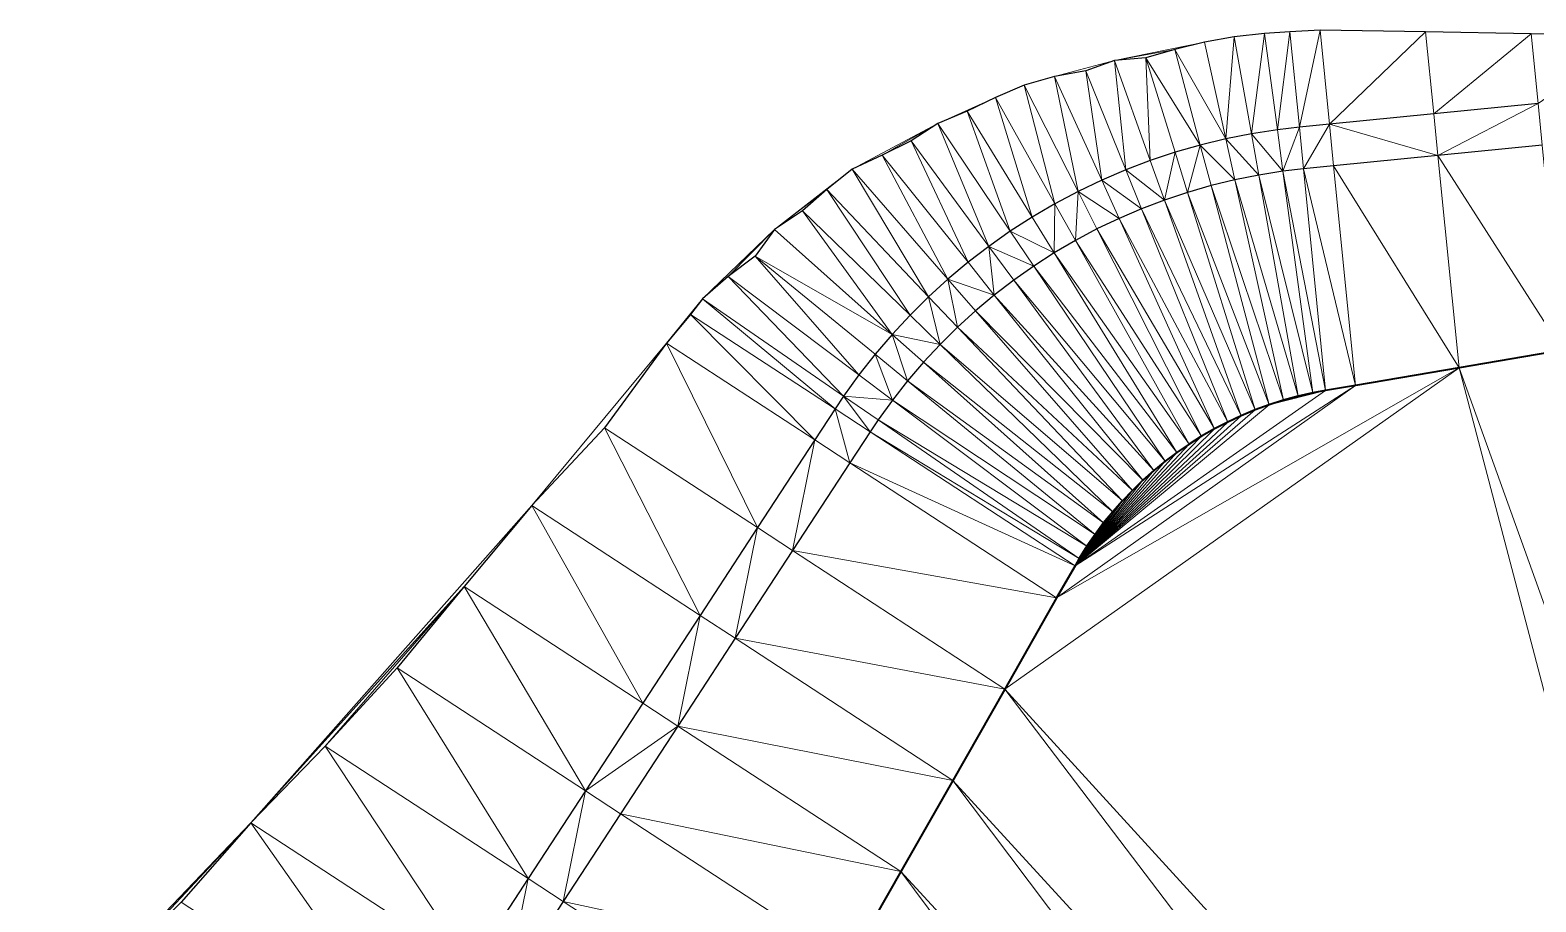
# Model space of a CAD drawing. Header units: metres. Extents: x 246428 to 246884, y 7418966 to 7419490.
# Drawn here: x 246443.6 to 246515.4, y 7419042.6 to 7419084.2 of the extents above; entities that cross this region are included whole.
import ezdxf

# ---------------------------------------------------------------- set-up
doc = ezdxf.new("R2010")
doc.units = ezdxf.units.M
doc.linetypes.add('blank name', pattern=[0])
doc.linetypes.add('HIDDEN', pattern=[9.525, 6.35, -3.175])
doc.layers.add('_12D_UNMAPPED', color=7, linetype='Continuous')
doc.layers.add('BATTER', color=250, linetype='HIDDEN', lineweight=25)
doc.layers.add('DRAINAGE_SWALE', color=7, linetype='CHANNEL_DASHDOT_X4', lineweight=40)
doc.styles.get("Standard").update_dxf_attribs({"font": 'romans.shx', "width": 0.65})
doc.linetypes.add('CHANNEL_DASHDOT_X4', pattern='A,6,-1,1,-1,0.004,[">",Standard,S=4,R=0,X=0,Y=-1.7144],0.004,1,-1,6,-1,1,-1', length=20.008)

msp = doc.modelspace()

# ---------------------------------------------------------------- linework, layer by layer
at = {"layer": '_12D_UNMAPPED', "color": 3, "linetype": 'blank name', "lineweight": 0}
for points in [[(246501.016, 7419083.879, 29.217), (246500.613, 7419079.008, 30), (246499.591, 7419083.628, 29.211)], [(246501.839, 7419079.252, 30), (246500.613, 7419079.008, 30), (246501.016, 7419083.879, 29.217)], [(246502.454, 7419084.032, 29.229), (246501.839, 7419079.252, 30), (246501.016, 7419083.879, 29.217)], [(246503.074, 7419079.445, 30), (246501.839, 7419079.252, 30), (246502.454, 7419084.032, 29.229)], [(246503.67, 7419084.119, 29.238), (246503.074, 7419079.445, 30), (246502.454, 7419084.032, 29.229)], [(246504.122, 7419079.568, 30), (246503.074, 7419079.445, 30), (246503.67, 7419084.119, 29.238)], [(246505.113, 7419084.198, 29.248), (246504.122, 7419079.568, 30), (246503.67, 7419084.119, 29.238)], [(246505.559, 7419079.711, 30), (246504.122, 7419079.568, 30), (246505.113, 7419084.198, 29.248)], [(246510.146, 7419084.118, 29.345), (246505.559, 7419079.711, 30), (246505.113, 7419084.198, 29.248)], [(246510.146, 7419084.118, 29.345), (246510.535, 7419080.206, 30), (246505.559, 7419079.711, 30)], [(246510.535, 7419080.206, 30), (246510.146, 7419084.118, 29.345), (246515.18, 7419084.023, 29.444)], [(246515.51, 7419080.7, 30), (246510.535, 7419080.206, 30), (246515.18, 7419084.023, 29.444)], [(246520.211, 7419083.962, 29.537), (246515.51, 7419080.7, 30), (246515.18, 7419084.023, 29.444)], [(246498.187, 7419083.279, 29.213), (246495.307, 7419082.749, 29.155), (246499.591, 7419083.628, 29.211)], [(246498.187, 7419083.279, 29.213), (246496.798, 7419082.876, 29.213), (246495.307, 7419082.749, 29.155)], [(246498.187, 7419083.279, 29.213), (246499.398, 7419078.713, 30), (246496.798, 7419082.876, 29.213)], [(246500.613, 7419079.008, 30), (246498.187, 7419083.279, 29.213), (246499.591, 7419083.628, 29.211)], [(246498.187, 7419083.279, 29.213), (246500.613, 7419079.008, 30), (246499.398, 7419078.713, 30)], [(246495.307, 7419082.749, 29.155), (246493.934, 7419082.249, 29.151), (246492.447, 7419081.988, 29.093)], [(246495.307, 7419082.749, 29.155), (246495.843, 7419077.527, 30), (246493.934, 7419082.249, 29.151)], [(246496.798, 7419082.876, 29.213), (246497.012, 7419077.972, 30), (246495.307, 7419082.749, 29.155)], [(246497.012, 7419077.972, 30), (246495.843, 7419077.527, 30), (246495.307, 7419082.749, 29.155)], [(246499.398, 7419078.713, 30), (246498.197, 7419078.367, 30), (246496.798, 7419082.876, 29.213)], [(246498.197, 7419078.367, 30), (246497.012, 7419077.972, 30), (246496.798, 7419082.876, 29.213)], [(246492.447, 7419081.988, 29.093), (246493.567, 7419076.495, 30), (246491.003, 7419081.573, 29.052)], [(246493.934, 7419082.249, 29.151), (246494.695, 7419077.035, 30), (246492.447, 7419081.988, 29.093)], [(246494.695, 7419077.035, 30), (246493.567, 7419076.495, 30), (246492.447, 7419081.988, 29.093)], [(246495.843, 7419077.527, 30), (246494.695, 7419077.035, 30), (246493.934, 7419082.249, 29.151)], [(246488.278, 7419080.334, 29.011), (246486.876, 7419079.736, 28.968), (246489.632, 7419080.979, 29.032)], [(246491.385, 7419075.276, 30), (246488.278, 7419080.334, 29.011), (246489.632, 7419080.979, 29.032)], [(246491.003, 7419081.573, 29.052), (246492.464, 7419075.908, 30), (246489.632, 7419080.979, 29.032)], [(246492.464, 7419075.908, 30), (246491.385, 7419075.276, 30), (246489.632, 7419080.979, 29.032)], [(246493.567, 7419076.495, 30), (246492.464, 7419075.908, 30), (246491.003, 7419081.573, 29.052)], [(246488.278, 7419080.334, 29.011), (246490.334, 7419074.6, 30), (246486.876, 7419079.736, 28.968)], [(246491.385, 7419075.276, 30), (246490.334, 7419074.6, 30), (246488.278, 7419080.334, 29.011)], [(246505.559, 7419079.711, 30), (246510.535, 7419080.206, 30), (246510.733, 7419078.215, 29.96)], [(246510.535, 7419080.206, 30), (246515.51, 7419080.7, 30), (246510.733, 7419078.215, 29.96)], [(246510.733, 7419078.215, 29.96), (246515.51, 7419080.7, 30), (246515.708, 7419078.71, 29.96)], [(246484.216, 7419078.237, 28.907), (246482.783, 7419077.563, 28.839), (246486.876, 7419079.736, 28.968)], [(246484.216, 7419078.237, 28.907), (246486.876, 7419079.736, 28.968), (246485.606, 7419078.918, 28.958)], [(246486.876, 7419079.736, 28.968), (246489.312, 7419073.88, 30), (246485.606, 7419078.918, 28.958)], [(246490.334, 7419074.6, 30), (246489.312, 7419073.88, 30), (246486.876, 7419079.736, 28.968)], [(246503.074, 7419079.445, 30), (246504.122, 7419079.568, 30), (246503.341, 7419077.463, 29.96)], [(246504.122, 7419079.568, 30), (246504.32, 7419077.578, 29.96), (246503.341, 7419077.463, 29.96)], [(246504.122, 7419079.568, 30), (246505.559, 7419079.711, 30), (246504.32, 7419077.578, 29.96)], [(246505.559, 7419079.711, 30), (246505.757, 7419077.721, 29.96), (246504.32, 7419077.578, 29.96)], [(246505.559, 7419079.711, 30), (246510.733, 7419078.215, 29.96), (246505.757, 7419077.721, 29.96)], [(246488.321, 7419073.119, 30), (246484.216, 7419078.237, 28.907), (246485.606, 7419078.918, 28.958)], [(246489.312, 7419073.88, 30), (246488.321, 7419073.119, 30), (246485.606, 7419078.918, 28.958)], [(246499.398, 7419078.713, 30), (246500.613, 7419079.008, 30), (246501.045, 7419077.055, 29.96)], [(246500.613, 7419079.008, 30), (246501.839, 7419079.252, 30), (246502.189, 7419077.283, 29.96)], [(246500.613, 7419079.008, 30), (246502.189, 7419077.283, 29.96), (246501.045, 7419077.055, 29.96)], [(246501.839, 7419079.252, 30), (246503.074, 7419079.445, 30), (246503.341, 7419077.463, 29.96)], [(246501.839, 7419079.252, 30), (246503.341, 7419077.463, 29.96), (246502.189, 7419077.283, 29.96)], [(246482.783, 7419077.563, 28.839), (246484.216, 7419078.237, 28.907), (246487.362, 7419072.317, 30)], [(246484.216, 7419078.237, 28.907), (246488.321, 7419073.119, 30), (246487.362, 7419072.317, 30)], [(246497.012, 7419077.972, 30), (246498.197, 7419078.367, 30), (246497.683, 7419076.088, 29.96)], [(246498.197, 7419078.367, 30), (246498.79, 7419076.457, 29.96), (246497.683, 7419076.088, 29.96)], [(246498.79, 7419076.457, 29.96), (246498.197, 7419078.367, 30), (246499.398, 7419078.713, 30)], [(246498.79, 7419076.457, 29.96), (246499.398, 7419078.713, 30), (246499.911, 7419076.779, 29.96)], [(246499.398, 7419078.713, 30), (246501.045, 7419077.055, 29.96), (246499.911, 7419076.779, 29.96)], [(246505.757, 7419077.721, 29.96), (246510.733, 7419078.215, 29.96), (246511.74, 7419068.087, 28.263)], [(246510.733, 7419078.215, 29.96), (246515.708, 7419078.71, 29.96), (246516.681, 7419068.925, 28.321)], [(246511.74, 7419068.087, 28.263), (246510.733, 7419078.215, 29.96), (246516.681, 7419068.925, 28.321)], [(246482.783, 7419077.563, 28.839), (246481.587, 7419076.587, 28.826), (246479.079, 7419074.691, 28.745)], [(246481.587, 7419076.587, 28.826), (246482.783, 7419077.563, 28.839), (246486.438, 7419071.475, 30)], [(246482.783, 7419077.563, 28.839), (246487.362, 7419072.317, 30), (246486.438, 7419071.475, 30)], [(246494.695, 7419077.035, 30), (246495.843, 7419077.527, 30), (246496.593, 7419075.673, 29.96)], [(246495.843, 7419077.527, 30), (246497.012, 7419077.972, 30), (246497.683, 7419076.088, 29.96)], [(246495.843, 7419077.527, 30), (246497.683, 7419076.088, 29.96), (246496.593, 7419075.673, 29.96)], [(246502.189, 7419077.283, 29.96), (246503.341, 7419077.463, 29.96), (246504.77, 7419066.892, 28.182)], [(246503.341, 7419077.463, 29.96), (246504.32, 7419077.578, 29.96), (246505.371, 7419067.005, 28.189)], [(246503.341, 7419077.463, 29.96), (246505.371, 7419067.005, 28.189), (246504.77, 7419066.892, 28.182)], [(246504.32, 7419077.578, 29.96), (246505.757, 7419077.721, 29.96), (246506.798, 7419067.248, 28.206)], [(246504.32, 7419077.578, 29.96), (246506.798, 7419067.248, 28.206), (246505.371, 7419067.005, 28.189)], [(246505.757, 7419077.721, 29.96), (246511.74, 7419068.087, 28.263), (246506.798, 7419067.248, 28.206)], [(246493.567, 7419076.495, 30), (246494.695, 7419077.035, 30), (246495.521, 7419075.213, 29.96)], [(246494.695, 7419077.035, 30), (246496.593, 7419075.673, 29.96), (246495.521, 7419075.213, 29.96)], [(246498.79, 7419076.457, 29.96), (246499.911, 7419076.779, 29.96), (246502.685, 7419066.321, 28.157)], [(246499.911, 7419076.779, 29.96), (246501.045, 7419077.055, 29.96), (246503.37, 7419066.54, 28.165)], [(246499.911, 7419076.779, 29.96), (246503.37, 7419066.54, 28.165), (246502.685, 7419066.321, 28.157)], [(246501.045, 7419077.055, 29.96), (246502.189, 7419077.283, 29.96), (246504.065, 7419066.731, 28.174)], [(246501.045, 7419077.055, 29.96), (246504.065, 7419066.731, 28.174), (246503.37, 7419066.54, 28.165)], [(246502.189, 7419077.283, 29.96), (246504.77, 7419066.892, 28.182), (246504.065, 7419066.731, 28.174)], [(246481.587, 7419076.587, 28.826), (246480.414, 7419075.574, 28.808), (246479.079, 7419074.691, 28.745)], [(246480.414, 7419075.574, 28.808), (246481.587, 7419076.587, 28.826), (246485.55, 7419070.596, 30)], [(246481.587, 7419076.587, 28.826), (246486.438, 7419071.475, 30), (246485.55, 7419070.596, 30)], [(246491.385, 7419075.276, 30), (246492.464, 7419075.908, 30), (246492.432, 7419073.572, 29.96)], [(246492.464, 7419075.908, 30), (246493.439, 7419074.162, 29.96), (246492.432, 7419073.572, 29.96)], [(246492.464, 7419075.908, 30), (246493.567, 7419076.495, 30), (246493.439, 7419074.162, 29.96)], [(246493.567, 7419076.495, 30), (246494.469, 7419074.709, 29.96), (246493.439, 7419074.162, 29.96)], [(246493.567, 7419076.495, 30), (246495.521, 7419075.213, 29.96), (246494.469, 7419074.709, 29.96)], [(246496.593, 7419075.673, 29.96), (246497.683, 7419076.088, 29.96), (246501.353, 7419065.799, 28.139)], [(246497.683, 7419076.088, 29.96), (246498.79, 7419076.457, 29.96), (246502.013, 7419066.074, 28.148)], [(246497.683, 7419076.088, 29.96), (246502.013, 7419066.074, 28.148), (246501.353, 7419065.799, 28.139)], [(246498.79, 7419076.457, 29.96), (246502.685, 7419066.321, 28.157), (246502.013, 7419066.074, 28.148)], [(246479.079, 7419074.691, 28.745), (246480.414, 7419075.574, 28.808), (246484.698, 7419069.681, 30)], [(246480.414, 7419075.574, 28.808), (246485.55, 7419070.596, 30), (246484.698, 7419069.681, 30)], [(246490.334, 7419074.6, 30), (246491.385, 7419075.276, 30), (246492.432, 7419073.572, 29.96)], [(246494.469, 7419074.709, 29.96), (246495.521, 7419075.213, 29.96), (246500.077, 7419065.172, 28.122)], [(246495.521, 7419075.213, 29.96), (246496.593, 7419075.673, 29.96), (246500.708, 7419065.498, 28.131)], [(246495.521, 7419075.213, 29.96), (246500.708, 7419065.498, 28.131), (246500.077, 7419065.172, 28.122)], [(246496.593, 7419075.673, 29.96), (246501.353, 7419065.799, 28.139), (246500.708, 7419065.498, 28.131)], [(246479.079, 7419074.691, 28.745), (246476.87, 7419072.444, 28.698), (246475.647, 7419071.373, 28.637)], [(246479.079, 7419074.691, 28.745), (246478.171, 7419073.414, 28.768), (246476.87, 7419072.444, 28.698)], [(246478.171, 7419073.414, 28.768), (246479.079, 7419074.691, 28.745), (246484.698, 7419069.681, 30)], [(246489.312, 7419073.88, 30), (246490.334, 7419074.6, 30), (246491.451, 7419072.941, 29.96)], [(246490.334, 7419074.6, 30), (246492.432, 7419073.572, 29.96), (246491.451, 7419072.941, 29.96)], [(246493.439, 7419074.162, 29.96), (246494.469, 7419074.709, 29.96), (246499.462, 7419064.821, 28.114)], [(246494.469, 7419074.709, 29.96), (246500.077, 7419065.172, 28.122), (246499.462, 7419064.821, 28.114)], [(246488.321, 7419073.119, 30), (246489.312, 7419073.88, 30), (246489.572, 7419071.558, 29.96)], [(246489.312, 7419073.88, 30), (246490.497, 7419072.269, 29.96), (246489.572, 7419071.558, 29.96)], [(246489.312, 7419073.88, 30), (246491.451, 7419072.941, 29.96), (246490.497, 7419072.269, 29.96)], [(246493.439, 7419074.162, 29.96), (246498.865, 7419064.445, 28.105), (246492.432, 7419073.572, 29.96)], [(246498.865, 7419064.445, 28.105), (246493.439, 7419074.162, 29.96), (246499.462, 7419064.821, 28.114)], [(246478.171, 7419073.414, 28.768), (246483.114, 7419067.748, 30), (246476.87, 7419072.444, 28.698)], [(246483.886, 7419068.731, 30), (246478.171, 7419073.414, 28.768), (246484.698, 7419069.681, 30)], [(246483.886, 7419068.731, 30), (246483.114, 7419067.748, 30), (246478.171, 7419073.414, 28.768)], [(246487.362, 7419072.317, 30), (246488.321, 7419073.119, 30), (246489.572, 7419071.558, 29.96)], [(246492.432, 7419073.572, 29.96), (246498.285, 7419064.047, 28.097), (246491.451, 7419072.941, 29.96)], [(246498.865, 7419064.445, 28.105), (246498.285, 7419064.047, 28.097), (246492.432, 7419073.572, 29.96)], [(246476.87, 7419072.444, 28.698), (246482.384, 7419066.733, 30), (246475.647, 7419071.373, 28.637)], [(246483.114, 7419067.748, 30), (246482.384, 7419066.733, 30), (246476.87, 7419072.444, 28.698)], [(246486.438, 7419071.475, 30), (246487.362, 7419072.317, 30), (246487.815, 7419070.025, 29.96)], [(246487.362, 7419072.317, 30), (246489.572, 7419071.558, 29.96), (246488.678, 7419070.81, 29.96)], [(246487.362, 7419072.317, 30), (246488.678, 7419070.81, 29.96), (246487.815, 7419070.025, 29.96)], [(246491.451, 7419072.941, 29.96), (246497.723, 7419063.626, 28.088), (246490.497, 7419072.269, 29.96)], [(246498.285, 7419064.047, 28.097), (246497.723, 7419063.626, 28.088), (246491.451, 7419072.941, 29.96)], [(246490.497, 7419072.269, 29.96), (246497.181, 7419063.184, 28.08), (246489.572, 7419071.558, 29.96)], [(246497.723, 7419063.626, 28.088), (246497.181, 7419063.184, 28.08), (246490.497, 7419072.269, 29.96)], [(246475.647, 7419071.373, 28.637), (246475.085, 7419070.623, 28.628), (246473.931, 7419069.269, 28.591)], [(246475.647, 7419071.373, 28.637), (246481.974, 7419066.122, 30), (246475.085, 7419070.623, 28.628)], [(246482.384, 7419066.733, 30), (246481.974, 7419066.122, 30), (246475.647, 7419071.373, 28.637)], [(246485.55, 7419070.596, 30), (246486.438, 7419071.475, 30), (246486.986, 7419069.204, 29.96)], [(246486.438, 7419071.475, 30), (246487.815, 7419070.025, 29.96), (246486.986, 7419069.204, 29.96)], [(246489.572, 7419071.558, 29.96), (246496.66, 7419062.721, 28.072), (246488.678, 7419070.81, 29.96)], [(246497.181, 7419063.184, 28.08), (246496.66, 7419062.721, 28.072), (246489.572, 7419071.558, 29.96)], [(246475.085, 7419070.623, 28.628), (246481.009, 7419064.645, 30), (246473.931, 7419069.269, 28.591)], [(246481.974, 7419066.122, 30), (246481.009, 7419064.645, 30), (246475.085, 7419070.623, 28.628)], [(246484.698, 7419069.681, 30), (246485.55, 7419070.596, 30), (246486.986, 7419069.204, 29.96)], [(246488.678, 7419070.81, 29.96), (246496.159, 7419062.239, 28.064), (246487.815, 7419070.025, 29.96)], [(246496.66, 7419062.721, 28.072), (246496.159, 7419062.239, 28.064), (246488.678, 7419070.81, 29.96)], [(246483.886, 7419068.731, 30), (246484.698, 7419069.681, 30), (246485.433, 7419067.463, 29.96)], [(246484.698, 7419069.681, 30), (246486.986, 7419069.204, 29.96), (246486.191, 7419068.35, 29.96)], [(246484.698, 7419069.681, 30), (246486.191, 7419068.35, 29.96), (246485.433, 7419067.463, 29.96)], [(246487.815, 7419070.025, 29.96), (246495.679, 7419061.738, 28.056), (246486.986, 7419069.204, 29.96)], [(246496.159, 7419062.239, 28.064), (246495.679, 7419061.738, 28.056), (246487.815, 7419070.025, 29.96)], [(246467.515, 7419061.516, 28.402), (246473.931, 7419069.269, 28.591), (246470.973, 7419065.229, 28.546)], [(246473.931, 7419069.269, 28.591), (246478.275, 7419060.459, 30), (246470.973, 7419065.229, 28.546)], [(246481.009, 7419064.645, 30), (246478.275, 7419060.459, 30), (246473.931, 7419069.269, 28.591)], [(246483.114, 7419067.748, 30), (246483.886, 7419068.731, 30), (246484.713, 7419066.545, 29.96)], [(246483.886, 7419068.731, 30), (246485.433, 7419067.463, 29.96), (246484.713, 7419066.545, 29.96)], [(246486.986, 7419069.204, 29.96), (246495.222, 7419061.22, 28.048), (246486.191, 7419068.35, 29.96)], [(246495.679, 7419061.738, 28.056), (246495.222, 7419061.22, 28.048), (246486.986, 7419069.204, 29.96)], [(246530.829, 7419015.009, 28.173), (246511.74, 7419068.087, 28.263), (246516.681, 7419068.925, 28.321)], [(246486.191, 7419068.35, 29.96), (246494.787, 7419060.685, 28.04), (246485.433, 7419067.463, 29.96)], [(246495.222, 7419061.22, 28.048), (246494.787, 7419060.685, 28.04), (246486.191, 7419068.35, 29.96)], [(246526.134, 7419013.253, 28.114), (246490.067, 7419052.756, 27.946), (246511.74, 7419068.087, 28.263)], [(246490.067, 7419052.756, 27.946), (246492.546, 7419057.109, 27.997), (246511.74, 7419068.087, 28.263)], [(246511.74, 7419068.087, 28.263), (246492.546, 7419057.109, 27.997), (246506.798, 7419067.248, 28.206)], [(246530.829, 7419015.009, 28.173), (246526.134, 7419013.253, 28.114), (246511.74, 7419068.087, 28.263)], [(246482.384, 7419066.733, 30), (246483.114, 7419067.748, 30), (246484.713, 7419066.545, 29.96)], [(246485.433, 7419067.463, 29.96), (246494.376, 7419060.135, 28.033), (246484.713, 7419066.545, 29.96)], [(246494.787, 7419060.685, 28.04), (246494.376, 7419060.135, 28.033), (246485.433, 7419067.463, 29.96)], [(246481.974, 7419066.122, 30), (246482.384, 7419066.733, 30), (246483.648, 7419065.028, 29.96)], [(246482.384, 7419066.733, 30), (246484.031, 7419065.599, 29.96), (246483.648, 7419065.028, 29.96)], [(246484.031, 7419065.599, 29.96), (246482.384, 7419066.733, 30), (246484.713, 7419066.545, 29.96)], [(246493.988, 7419059.57, 28.026), (246484.031, 7419065.599, 29.96), (246484.713, 7419066.545, 29.96)], [(246494.376, 7419060.135, 28.033), (246493.988, 7419059.57, 28.026), (246484.713, 7419066.545, 29.96)], [(246492.546, 7419057.109, 27.997), (246493.421, 7419058.644, 28.014), (246506.798, 7419067.248, 28.206)], [(246506.798, 7419067.248, 28.206), (246493.421, 7419058.644, 28.014), (246505.371, 7419067.005, 28.189)], [(246505.371, 7419067.005, 28.189), (246493.421, 7419058.644, 28.014), (246502.685, 7419066.321, 28.157)], [(246503.37, 7419066.54, 28.165), (246505.371, 7419067.005, 28.189), (246502.685, 7419066.321, 28.157)], [(246504.065, 7419066.731, 28.174), (246505.371, 7419067.005, 28.189), (246503.37, 7419066.54, 28.165)], [(246504.77, 7419066.892, 28.182), (246505.371, 7419067.005, 28.189), (246504.065, 7419066.731, 28.174)], [(246481.974, 7419066.122, 30), (246482.684, 7419063.551, 29.96), (246481.009, 7419064.645, 30)], [(246482.684, 7419063.551, 29.96), (246481.974, 7419066.122, 30), (246483.648, 7419065.028, 29.96)], [(246502.685, 7419066.321, 28.157), (246493.421, 7419058.644, 28.014), (246502.013, 7419066.074, 28.148)], [(246502.013, 7419066.074, 28.148), (246493.421, 7419058.644, 28.014), (246501.353, 7419065.799, 28.139)], [(246475.54, 7419056.273, 30), (246467.515, 7419061.516, 28.402), (246470.973, 7419065.229, 28.546)], [(246478.275, 7419060.459, 30), (246475.54, 7419056.273, 30), (246470.973, 7419065.229, 28.546)], [(246484.031, 7419065.599, 29.96), (246493.624, 7419058.991, 28.019), (246483.648, 7419065.028, 29.96)], [(246493.988, 7419059.57, 28.026), (246493.624, 7419058.991, 28.019), (246484.031, 7419065.599, 29.96)], [(246501.353, 7419065.799, 28.139), (246493.421, 7419058.644, 28.014), (246500.708, 7419065.498, 28.131)], [(246500.708, 7419065.498, 28.131), (246493.421, 7419058.644, 28.014), (246500.077, 7419065.172, 28.122)], [(246500.077, 7419065.172, 28.122), (246493.421, 7419058.644, 28.014), (246499.462, 7419064.821, 28.114)], [(246479.949, 7419059.365, 29.96), (246478.275, 7419060.459, 30), (246481.009, 7419064.645, 30)], [(246482.684, 7419063.551, 29.96), (246479.949, 7419059.365, 29.96), (246481.009, 7419064.645, 30)], [(246493.421, 7419058.644, 28.014), (246482.684, 7419063.551, 29.96), (246483.648, 7419065.028, 29.96)], [(246493.624, 7419058.991, 28.019), (246493.421, 7419058.644, 28.014), (246483.648, 7419065.028, 29.96)], [(246493.421, 7419058.644, 28.014), (246498.865, 7419064.445, 28.105), (246499.462, 7419064.821, 28.114)], [(246498.285, 7419064.047, 28.097), (246498.865, 7419064.445, 28.105), (246493.421, 7419058.644, 28.014)], [(246497.723, 7419063.626, 28.088), (246498.285, 7419064.047, 28.097), (246493.421, 7419058.644, 28.014)], [(246479.949, 7419059.365, 29.96), (246482.684, 7419063.551, 29.96), (246492.546, 7419057.109, 27.997)], [(246482.684, 7419063.551, 29.96), (246493.421, 7419058.644, 28.014), (246492.546, 7419057.109, 27.997)], [(246497.181, 7419063.184, 28.08), (246497.723, 7419063.626, 28.088), (246493.421, 7419058.644, 28.014)], [(246496.66, 7419062.721, 28.072), (246497.181, 7419063.184, 28.08), (246493.421, 7419058.644, 28.014)], [(246496.159, 7419062.239, 28.064), (246496.66, 7419062.721, 28.072), (246493.421, 7419058.644, 28.014)], [(246495.679, 7419061.738, 28.056), (246496.159, 7419062.239, 28.064), (246493.421, 7419058.644, 28.014)], [(246454.112, 7419046.382, 27.912), (246467.515, 7419061.516, 28.402), (246464.29, 7419057.65, 28.305)], [(246464.29, 7419057.65, 28.305), (246467.515, 7419061.516, 28.402), (246472.806, 7419052.087, 30)], [(246467.515, 7419061.516, 28.402), (246475.54, 7419056.273, 30), (246472.806, 7419052.087, 30)], [(246495.222, 7419061.22, 28.048), (246495.679, 7419061.738, 28.056), (246493.421, 7419058.644, 28.014)], [(246494.787, 7419060.685, 28.04), (246495.222, 7419061.22, 28.048), (246493.421, 7419058.644, 28.014)], [(246475.54, 7419056.273, 30), (246478.275, 7419060.459, 30), (246477.215, 7419055.179, 29.96)], [(246478.275, 7419060.459, 30), (246479.949, 7419059.365, 29.96), (246477.215, 7419055.179, 29.96)], [(246494.376, 7419060.135, 28.033), (246494.787, 7419060.685, 28.04), (246493.421, 7419058.644, 28.014)], [(246493.988, 7419059.57, 28.026), (246494.376, 7419060.135, 28.033), (246493.421, 7419058.644, 28.014)], [(246477.215, 7419055.179, 29.96), (246479.949, 7419059.365, 29.96), (246490.067, 7419052.756, 27.946)], [(246479.949, 7419059.365, 29.96), (246492.546, 7419057.109, 27.997), (246490.067, 7419052.756, 27.946)], [(246493.624, 7419058.991, 28.019), (246493.988, 7419059.57, 28.026), (246493.421, 7419058.644, 28.014)], [(246454.112, 7419046.382, 27.912), (246464.29, 7419057.65, 28.305), (246457.655, 7419050.04, 28.073)], [(246464.29, 7419057.65, 28.305), (246461.088, 7419053.77, 28.212), (246457.655, 7419050.04, 28.073)], [(246464.29, 7419057.65, 28.305), (246470.071, 7419047.901, 30), (246461.088, 7419053.77, 28.212)], [(246470.071, 7419047.901, 30), (246464.29, 7419057.65, 28.305), (246472.806, 7419052.087, 30)], [(246472.806, 7419052.087, 30), (246475.54, 7419056.273, 30), (246474.48, 7419050.993, 29.96)], [(246475.54, 7419056.273, 30), (246477.215, 7419055.179, 29.96), (246474.48, 7419050.993, 29.96)], [(246474.48, 7419050.993, 29.96), (246477.215, 7419055.179, 29.96), (246487.588, 7419048.403, 27.895)], [(246477.215, 7419055.179, 29.96), (246490.067, 7419052.756, 27.946), (246487.588, 7419048.403, 27.895)], [(246461.088, 7419053.77, 28.212), (246467.337, 7419043.715, 30), (246457.655, 7419050.04, 28.073)], [(246470.071, 7419047.901, 30), (246467.337, 7419043.715, 30), (246461.088, 7419053.77, 28.212)], [(246490.067, 7419052.756, 27.946), (246521.474, 7419011.421, 28.07), (246487.588, 7419048.403, 27.895)], [(246526.134, 7419013.253, 28.114), (246521.474, 7419011.421, 28.07), (246490.067, 7419052.756, 27.946)], [(246470.071, 7419047.901, 30), (246472.806, 7419052.087, 30), (246474.48, 7419050.993, 29.96)], [(246471.746, 7419046.807, 29.96), (246470.071, 7419047.901, 30), (246474.48, 7419050.993, 29.96)], [(246485.109, 7419044.05, 27.844), (246471.746, 7419046.807, 29.96), (246474.48, 7419050.993, 29.96)], [(246485.109, 7419044.05, 27.844), (246474.48, 7419050.993, 29.96), (246487.588, 7419048.403, 27.895)], [(246464.602, 7419039.529, 30), (246454.112, 7419046.382, 27.912), (246457.655, 7419050.04, 28.073)], [(246467.337, 7419043.715, 30), (246464.602, 7419039.529, 30), (246457.655, 7419050.04, 28.073)], [(246467.337, 7419043.715, 30), (246470.071, 7419047.901, 30), (246469.011, 7419042.621, 29.96)], [(246470.071, 7419047.901, 30), (246471.746, 7419046.807, 29.96), (246469.011, 7419042.621, 29.96)], [(246516.814, 7419009.59, 28.026), (246485.109, 7419044.05, 27.844), (246487.588, 7419048.403, 27.895)], [(246521.474, 7419011.421, 28.07), (246516.814, 7419009.59, 28.026), (246487.588, 7419048.403, 27.895)], [(246469.011, 7419042.621, 29.96), (246471.746, 7419046.807, 29.96), (246482.63, 7419039.698, 27.793)], [(246471.746, 7419046.807, 29.96), (246485.109, 7419044.05, 27.844), (246482.63, 7419039.698, 27.793)], [(246454.112, 7419046.382, 27.912), (246447.186, 7419038.961, 27.622), (246443.577, 7419035.347, 27.447)], [(246454.112, 7419046.382, 27.912), (246450.78, 7419042.587, 27.793), (246447.186, 7419038.961, 27.622)], [(246450.78, 7419042.587, 27.793), (246454.112, 7419046.382, 27.912), (246461.868, 7419035.343, 30)], [(246454.112, 7419046.382, 27.912), (246464.602, 7419039.529, 30), (246461.868, 7419035.343, 30)], [(246464.602, 7419039.529, 30), (246467.337, 7419043.715, 30), (246466.277, 7419038.435, 29.96)], [(246467.337, 7419043.715, 30), (246469.011, 7419042.621, 29.96), (246466.277, 7419038.435, 29.96)], [(246485.109, 7419044.05, 27.844), (246512.154, 7419007.758, 27.982), (246482.63, 7419039.698, 27.793)], [(246512.154, 7419007.758, 27.982), (246485.109, 7419044.05, 27.844), (246516.814, 7419009.59, 28.026)], [(246466.277, 7419038.435, 29.96), (246469.011, 7419042.621, 29.96), (246480.15, 7419035.345, 27.742)], [(246469.011, 7419042.621, 29.96), (246482.63, 7419039.698, 27.793), (246480.15, 7419035.345, 27.742)]]:
    msp.add_3dface(points, dxfattribs=at)
at = {"layer": 'BATTER'}
for points in [[(246520.211, 7419083.962, 29.537), (246515.18, 7419084.023, 29.444), (246510.146, 7419084.118, 29.345), (246505.113, 7419084.198, 29.248), (246503.67, 7419084.119, 29.238), (246502.454, 7419084.032, 29.229), (246501.016, 7419083.879, 29.217), (246499.591, 7419083.628, 29.211), (246498.187, 7419083.279, 29.213), (246496.798, 7419082.876, 29.213), (246495.307, 7419082.749, 29.155), (246493.934, 7419082.249, 29.151), (246492.447, 7419081.988, 29.093), (246491.003, 7419081.573, 29.052), (246489.632, 7419080.979, 29.032), (246488.278, 7419080.334, 29.011), (246486.876, 7419079.736, 28.968), (246485.606, 7419078.918, 28.958), (246484.216, 7419078.237, 28.907), (246482.783, 7419077.563, 28.839), (246481.587, 7419076.587, 28.826), (246480.414, 7419075.574, 28.808), (246479.079, 7419074.691, 28.745), (246478.171, 7419073.414, 28.768), (246476.87, 7419072.444, 28.698), (246475.647, 7419071.373, 28.637), (246475.085, 7419070.623, 28.628), (246473.931, 7419069.269, 28.591), (246470.973, 7419065.229, 28.546), (246467.515, 7419061.516, 28.402), (246464.29, 7419057.65, 28.305), (246461.088, 7419053.77, 28.212), (246457.655, 7419050.04, 28.073), (246454.112, 7419046.382, 27.912), (246450.78, 7419042.587, 27.793)], [(246515.51, 7419080.7, 30), (246510.535, 7419080.206, 30), (246505.559, 7419079.711, 30), (246504.122, 7419079.568, 30), (246503.074, 7419079.445, 30), (246501.839, 7419079.252, 30), (246500.613, 7419079.008, 30), (246499.398, 7419078.713, 30), (246498.197, 7419078.367, 30), (246497.012, 7419077.972, 30), (246495.843, 7419077.527, 30), (246494.695, 7419077.035, 30), (246493.567, 7419076.495, 30), (246492.464, 7419075.908, 30), (246491.385, 7419075.276, 30), (246490.334, 7419074.6, 30), (246489.312, 7419073.88, 30), (246488.321, 7419073.119, 30), (246487.362, 7419072.317, 30), (246486.438, 7419071.475, 30), (246485.55, 7419070.596, 30), (246484.698, 7419069.681, 30), (246483.886, 7419068.731, 30), (246483.114, 7419067.748, 30), (246482.384, 7419066.733, 30), (246481.974, 7419066.122, 30), (246481.009, 7419064.645, 30), (246478.275, 7419060.459, 30), (246475.54, 7419056.273, 30), (246472.806, 7419052.087, 30), (246470.071, 7419047.901, 30), (246467.337, 7419043.715, 30), (246464.602, 7419039.529, 30)], [(246515.51, 7419080.7, 30), (246510.535, 7419080.206, 30), (246505.559, 7419079.711, 30), (246504.122, 7419079.568, 30), (246503.074, 7419079.445, 30), (246501.839, 7419079.252, 30), (246500.613, 7419079.008, 30), (246499.398, 7419078.713, 30), (246498.197, 7419078.367, 30), (246497.012, 7419077.972, 30), (246495.843, 7419077.527, 30), (246494.695, 7419077.035, 30), (246493.567, 7419076.495, 30), (246492.464, 7419075.908, 30), (246491.385, 7419075.276, 30), (246490.334, 7419074.6, 30), (246489.312, 7419073.88, 30), (246488.321, 7419073.119, 30), (246487.362, 7419072.317, 30), (246486.438, 7419071.475, 30), (246485.55, 7419070.596, 30), (246484.698, 7419069.681, 30), (246483.886, 7419068.731, 30), (246483.114, 7419067.748, 30), (246482.384, 7419066.733, 30), (246481.974, 7419066.122, 30), (246481.009, 7419064.645, 30), (246478.275, 7419060.459, 30), (246475.54, 7419056.273, 30), (246472.806, 7419052.087, 30), (246470.071, 7419047.901, 30), (246467.337, 7419043.715, 30), (246464.602, 7419039.529, 30)], [(246515.708, 7419078.71, 29.96), (246510.733, 7419078.215, 29.96), (246505.757, 7419077.721, 29.96), (246504.32, 7419077.578, 29.96), (246503.341, 7419077.463, 29.96), (246502.189, 7419077.283, 29.96), (246501.045, 7419077.055, 29.96), (246499.911, 7419076.779, 29.96), (246498.79, 7419076.457, 29.96), (246497.683, 7419076.088, 29.96), (246496.593, 7419075.673, 29.96), (246495.521, 7419075.213, 29.96), (246494.469, 7419074.709, 29.96), (246493.439, 7419074.162, 29.96), (246492.432, 7419073.572, 29.96), (246491.451, 7419072.941, 29.96), (246490.497, 7419072.269, 29.96), (246489.572, 7419071.558, 29.96), (246488.678, 7419070.81, 29.96), (246487.815, 7419070.025, 29.96), (246486.986, 7419069.204, 29.96), (246486.191, 7419068.35, 29.96), (246485.433, 7419067.463, 29.96), (246484.713, 7419066.545, 29.96), (246484.031, 7419065.599, 29.96), (246483.648, 7419065.028, 29.96), (246482.684, 7419063.551, 29.96), (246479.949, 7419059.365, 29.96), (246477.215, 7419055.179, 29.96), (246474.48, 7419050.993, 29.96), (246471.746, 7419046.807, 29.96), (246469.011, 7419042.621, 29.96), (246466.277, 7419038.435, 29.96)]]:
    msp.add_polyline3d(points, dxfattribs=at)
at = {"layer": 'DRAINAGE_SWALE'}
msp.add_polyline3d([(246516.681, 7419068.925, 28.321), (246511.74, 7419068.087, 28.263), (246506.798, 7419067.248, 28.206), (246505.371, 7419067.005, 28.189), (246504.77, 7419066.892, 28.182), (246504.065, 7419066.731, 28.174), (246503.37, 7419066.54, 28.165), (246502.685, 7419066.321, 28.157), (246502.013, 7419066.074, 28.148), (246501.353, 7419065.799, 28.139), (246500.708, 7419065.498, 28.131), (246500.077, 7419065.172, 28.122), (246499.462, 7419064.821, 28.114), (246498.865, 7419064.445, 28.105), (246498.285, 7419064.047, 28.097), (246497.723, 7419063.626, 28.088), (246497.181, 7419063.184, 28.08), (246496.66, 7419062.721, 28.072), (246496.159, 7419062.239, 28.064), (246495.679, 7419061.738, 28.056), (246495.222, 7419061.22, 28.048), (246494.787, 7419060.685, 28.04), (246494.376, 7419060.135, 28.033), (246493.988, 7419059.57, 28.026), (246493.624, 7419058.991, 28.019), (246493.421, 7419058.644, 28.014), (246492.546, 7419057.109, 27.997), (246490.067, 7419052.756, 27.946), (246487.588, 7419048.403, 27.895), (246485.109, 7419044.05, 27.844), (246482.63, 7419039.698, 27.793)], dxfattribs=at)

doc.saveas('drawing.dxf')
